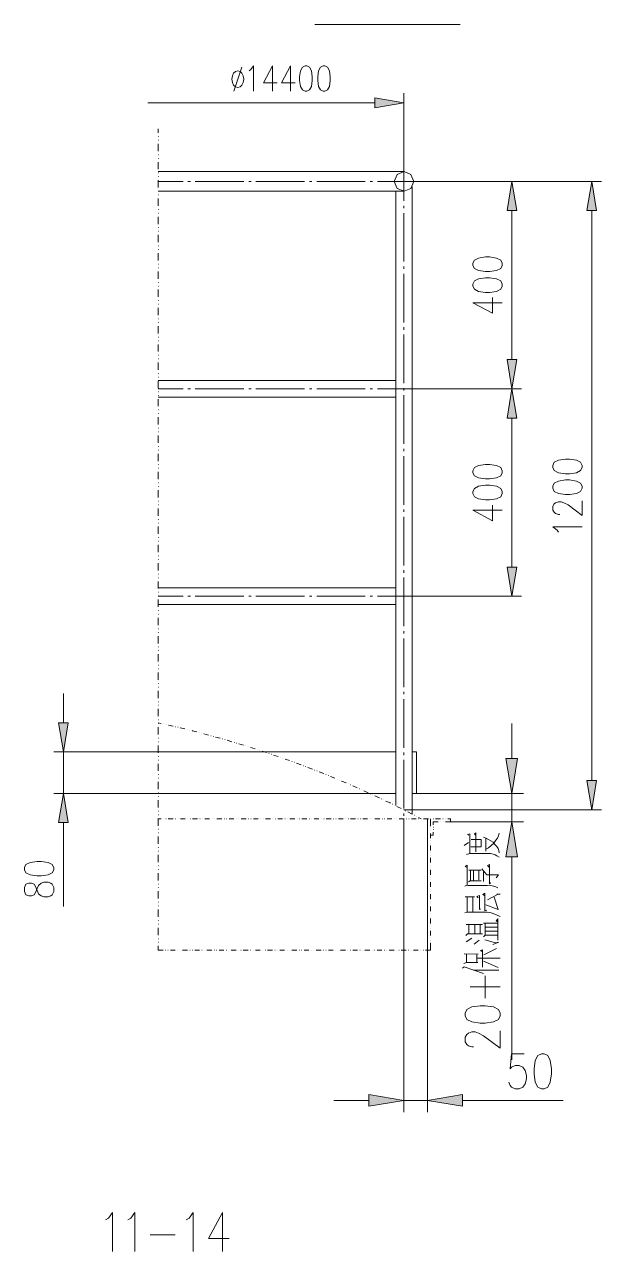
# Model space of a CAD drawing. Header units: millimetres. Extents: x 0 to 829, y 0 to 586.
# Drawn here: x 477.5 to 536, y 164.9 to 289.3 of the extents above; entities that cross this region are included whole.
import ezdxf

# ---------------------------------------------------------------- set-up
doc = ezdxf.new("R2010")
doc.units = ezdxf.units.MM

msp = doc.modelspace()

# ---------------------------------------------------------------- hatches: boundary and pattern name
h = msp.add_hatch(color=0)
h.dxf.hatch_style = 2
h.paths.add_polyline_path([(513.002389, 281.820056), (515.958667, 281.326167), (513.002389, 280.832278)])
h = msp.add_hatch(color=0)
h.dxf.hatch_style = 2
h.paths.add_polyline_path([(526.407944, 270.404167), (526.901833, 273.360444), (527.392194, 270.404167)])
h = msp.add_hatch(color=0)
h.dxf.hatch_style = 2
h.paths.add_polyline_path([(534.507722, 270.404167), (534.998083, 273.360444), (535.491972, 270.404167)])
h = msp.add_hatch(color=0)
h.dxf.hatch_style = 2
h.paths.add_polyline_path([(526.407944, 255.287639), (526.901833, 252.327833), (527.392194, 255.287639)])
h = msp.add_hatch(color=0)
h.dxf.hatch_style = 2
h.paths.add_polyline_path([(526.407944, 249.371556), (526.901833, 252.327833), (527.392194, 249.371556)])
h = msp.add_hatch(color=0)
h.dxf.hatch_style = 2
h.paths.add_polyline_path([(526.407944, 234.255028), (526.901833, 231.295222), (527.392194, 234.255028)])
h = msp.add_hatch(color=0)
h.dxf.hatch_style = 2
h.paths.add_polyline_path([(480.931361, 218.478806), (481.42525, 215.522528), (481.919139, 218.478806)])
h = msp.add_hatch(color=0)
h.dxf.hatch_style = 2
h.paths.add_polyline_path([(526.302111, 214.862833), (526.894778, 211.313889), (527.487444, 214.862833)])
h = msp.add_hatch(color=0)
h.dxf.hatch_style = 2
h.paths.add_polyline_path([(534.507722, 212.601528), (534.998083, 209.64525), (535.491972, 212.601528)])
h = msp.add_hatch(color=0)
h.dxf.hatch_style = 2
h.paths.add_polyline_path([(480.931361, 208.357611), (481.42525, 211.313889), (481.919139, 208.357611)])
h = msp.add_hatch(color=0)
h.dxf.hatch_style = 2
h.paths.add_polyline_path([(526.302111, 204.886278), (526.894778, 208.435222), (527.487444, 204.886278)])
h = msp.add_hatch(color=0)
h.dxf.hatch_style = 2
h.paths.add_polyline_path([(512.409722, 180.770389), (515.958667, 180.177722), (512.409722, 179.585056)])
h = msp.add_hatch(color=0)
h.dxf.hatch_style = 2
h.paths.add_polyline_path([(521.878278, 180.770389), (518.329333, 180.177722), (521.878278, 179.585056)])

# ---------------------------------------------------------------- linework, layer by layer
at = {"color": 0, "lineweight": 0}
for points in [[(521.670139, 289.267194), (506.916972, 289.267194)], [(499.519222, 284.949194), (498.693722, 282.507972)], [(500.249472, 284.585833), (500.432917, 284.705778), (500.708083, 285.072667), (500.708083, 282.507972)], [(502.630722, 285.072667), (501.717028, 283.365222), (503.089333, 283.365222)], [(502.630722, 285.072667), (502.630722, 282.507972)], [(504.461639, 285.072667), (503.547944, 283.365222), (504.92025, 283.365222)], [(504.461639, 285.072667), (504.461639, 282.507972)], [(513.002389, 281.326167), (489.987167, 281.326167)], [(515.958667, 274.355278), (515.958667, 282.310417)], [(515.958667, 281.230917), (515.958667, 277.554972)], [(491.041972, 278.708556), (491.041972, 278.285222)], [(491.041972, 277.914806), (491.059611, 277.914806)], [(491.041972, 277.544389), (491.059611, 277.544389)], [(491.041972, 277.173972), (491.041972, 276.436667)], [(515.958667, 277.061083), (515.958667, 276.814139)], [(515.958667, 276.32025), (515.958667, 271.391944)], [(491.041972, 276.06625), (491.059611, 276.06625)], [(491.041972, 275.695833), (491.059611, 275.695833)], [(491.041972, 275.325417), (491.041972, 274.588111)], [(491.041972, 274.362333), (515.958667, 274.362333)], [(491.041972, 274.217694), (491.059611, 274.217694)], [(491.041972, 273.847278), (491.059611, 273.847278)], [(491.041972, 273.476861), (491.041972, 272.739556)], [(491.041972, 273.360444), (493.55375, 273.360444)], [(494.047639, 273.360444), (494.294583, 273.360444)], [(494.788472, 273.360444), (499.716778, 273.360444)], [(500.210667, 273.360444), (500.454083, 273.360444)], [(500.947972, 273.360444), (505.879806, 273.360444)], [(506.370167, 273.360444), (506.617111, 273.360444)], [(507.111, 273.360444), (512.039306, 273.360444)], [(512.533194, 273.360444), (512.780139, 273.360444)], [(513.274028, 273.360444), (518.202333, 273.360444)], [(516.801806, 272.813639), (516.801806, 209.214861)], [(516.964083, 273.360444), (535.985861, 273.360444)], [(516.964083, 273.360444), (527.886083, 273.360444)], [(518.696222, 273.360444), (518.943167, 273.360444)], [(519.433528, 273.360444), (521.948833, 273.360444)], [(491.041972, 272.369139), (491.059611, 272.369139)], [(491.041972, 272.362083), (515.958667, 272.362083)], [(491.041972, 271.998722), (491.059611, 271.998722)], [(491.041972, 271.628306), (491.041972, 270.891)], [(515.119056, 272.362083), (515.119056, 210.065056)], [(491.041972, 270.520583), (491.059611, 270.520583)], [(491.041972, 270.150167), (491.059611, 270.150167)], [(515.958667, 270.898056), (515.958667, 270.651111)], [(515.958667, 270.157222), (515.958667, 265.228917)], [(526.901833, 270.404167), (526.901833, 255.287639)], [(534.998083, 270.404167), (534.998083, 212.601528)], [(491.041972, 269.77975), (491.041972, 269.042444)], [(491.041972, 268.672028), (491.059611, 268.672028)], [(491.041972, 268.301611), (491.059611, 268.301611)], [(491.041972, 267.931194), (491.041972, 267.193889)], [(491.041972, 266.823472), (491.059611, 266.823472)], [(491.041972, 266.453056), (491.059611, 266.453056)], [(491.041972, 266.082639), (491.041972, 265.345333)], [(491.041972, 264.974917), (491.059611, 264.974917)], [(491.041972, 264.6045), (491.059611, 264.6045)], [(491.041972, 264.234083), (491.041972, 263.496778)], [(515.958667, 264.735028), (515.958667, 264.491611)], [(515.958667, 263.997722), (515.958667, 259.065889)], [(491.041972, 263.126361), (491.059611, 263.126361)], [(491.041972, 262.755944), (491.059611, 262.755944)], [(491.041972, 262.385528), (491.041972, 261.648222)], [(491.041972, 261.277806), (491.059611, 261.277806)], [(522.957778, 261.0485), (524.929806, 259.993694), (524.929806, 261.577667)], [(491.041972, 260.907389), (491.059611, 260.907389)], [(491.041972, 260.536972), (491.041972, 259.799667)], [(522.957778, 261.0485), (525.914056, 261.0485)], [(491.041972, 259.42925), (491.059611, 259.42925)], [(491.041972, 259.058833), (491.059611, 259.058833)], [(491.041972, 258.688417), (491.041972, 257.951111)], [(491.041972, 257.580694), (491.059611, 257.580694)], [(515.958667, 258.575528), (515.958667, 258.328583)], [(515.958667, 257.834694), (515.958667, 252.906389)], [(491.041972, 257.210278), (491.059611, 257.210278)], [(491.041972, 256.839861), (491.041972, 256.102556)], [(491.041972, 255.732139), (491.059611, 255.732139)], [(491.041972, 255.361722), (491.059611, 255.361722)], [(491.041972, 254.991306), (491.041972, 254.254)], [(491.041972, 253.883583), (491.059611, 253.883583)], [(491.041972, 253.513167), (491.059611, 253.513167)], [(491.041972, 253.170972), (515.119056, 253.170972)], [(491.041972, 253.14275), (491.041972, 252.405444)], [(491.041972, 252.327833), (493.55375, 252.327833)], [(491.041972, 252.035028), (491.059611, 252.035028)], [(491.041972, 251.664611), (491.059611, 251.664611)], [(491.041972, 251.488222), (515.119056, 251.488222)], [(494.047639, 252.327833), (494.294583, 252.327833)], [(494.788472, 252.327833), (499.716778, 252.327833)], [(500.210667, 252.327833), (500.454083, 252.327833)], [(500.947972, 252.327833), (505.879806, 252.327833)], [(506.370167, 252.327833), (506.617111, 252.327833)], [(507.111, 252.327833), (512.039306, 252.327833)], [(512.533194, 252.327833), (512.780139, 252.327833)], [(513.274028, 252.327833), (518.202333, 252.327833)], [(515.958667, 252.4125), (515.958667, 252.165556)], [(515.958667, 251.671667), (515.958667, 246.743361)], [(516.801806, 252.327833), (527.886083, 252.327833)], [(516.801806, 252.327833), (527.886083, 252.327833)], [(518.696222, 252.327833), (518.943167, 252.327833)], [(519.433528, 252.327833), (521.948833, 252.327833)], [(491.041972, 251.294194), (491.041972, 250.556889)], [(491.041972, 250.186472), (491.059611, 250.186472)], [(491.041972, 249.816056), (491.059611, 249.816056)], [(491.041972, 249.445639), (491.041972, 248.704806)], [(526.901833, 249.371556), (526.901833, 234.255028)], [(491.041972, 248.337917), (491.059611, 248.337917)], [(491.041972, 247.9675), (491.059611, 247.9675)], [(491.041972, 247.597083), (491.041972, 246.85625)], [(491.041972, 246.489361), (491.059611, 246.489361)], [(491.041972, 246.118944), (491.059611, 246.118944)], [(491.041972, 245.748528), (491.041972, 245.007694)], [(515.958667, 246.249472), (515.958667, 246.002528)], [(515.958667, 245.512167), (515.958667, 240.580333)], [(491.041972, 244.640806), (491.059611, 244.640806)], [(491.041972, 244.270389), (491.059611, 244.270389)], [(491.041972, 243.899972), (491.041972, 243.159139)], [(491.041972, 242.79225), (491.059611, 242.79225)], [(491.041972, 242.421833), (491.059611, 242.421833)], [(491.041972, 242.051417), (491.041972, 241.310583)], [(491.041972, 240.943694), (491.059611, 240.943694)], [(491.041972, 240.573278), (491.059611, 240.573278)], [(491.041972, 240.202861), (491.041972, 239.462028)], [(522.957778, 240.015889), (524.929806, 238.961083), (524.929806, 240.545056)], [(531.759583, 239.599611), (531.618472, 239.599611), (531.33625, 239.705444), (531.195139, 239.811278), (531.054028, 240.022944), (531.054028, 240.446278), (531.195139, 240.657944), (531.33625, 240.763778), (531.618472, 240.869611), (531.900694, 240.869611), (532.182917, 240.763778), (532.60625, 240.552111), (534.013833, 239.497306), (534.013833, 240.975444)], [(491.041972, 239.095139), (491.059611, 239.095139)], [(515.958667, 240.089972), (515.958667, 239.843028)], [(515.958667, 239.349139), (515.958667, 234.420833)], [(522.957778, 240.015889), (525.914056, 240.015889)], [(491.041972, 238.724722), (491.059611, 238.724722)], [(491.041972, 238.354306), (491.041972, 237.613472)], [(531.618472, 237.803972), (531.477361, 238.015639), (531.054028, 238.333139), (534.013833, 238.333139)], [(491.041972, 237.246583), (491.059611, 237.246583)], [(491.041972, 236.876167), (491.059611, 236.876167)], [(491.041972, 236.50575), (491.041972, 235.764917)], [(491.041972, 235.398028), (491.059611, 235.398028)], [(491.041972, 235.027611), (491.059611, 235.027611)], [(491.041972, 234.657194), (491.041972, 233.916361)], [(515.958667, 233.926944), (515.958667, 233.68)], [(491.041972, 233.549472), (491.059611, 233.549472)], [(491.041972, 233.179056), (491.059611, 233.179056)], [(491.041972, 232.808639), (491.041972, 232.067806)], [(515.958667, 233.186111), (515.958667, 228.257806)], [(491.041972, 232.138361), (515.119056, 232.138361)], [(491.041972, 231.700917), (491.059611, 231.700917)], [(491.041972, 231.3305), (491.059611, 231.3305)], [(491.041972, 231.295222), (493.55375, 231.295222)], [(491.041972, 230.960083), (491.041972, 230.21925)], [(491.041972, 230.455611), (515.119056, 230.455611)], [(494.047639, 231.295222), (494.294583, 231.295222)], [(494.788472, 231.295222), (499.716778, 231.295222)], [(500.210667, 231.295222), (500.454083, 231.295222)], [(500.947972, 231.295222), (505.879806, 231.295222)], [(506.370167, 231.295222), (506.617111, 231.295222)], [(507.111, 231.295222), (512.039306, 231.295222)], [(512.533194, 231.295222), (512.780139, 231.295222)], [(513.274028, 231.295222), (518.202333, 231.295222)], [(516.801806, 231.295222), (527.886083, 231.295222)], [(518.696222, 231.295222), (518.943167, 231.295222)], [(519.433528, 231.295222), (521.948833, 231.295222)], [(491.041972, 229.852361), (491.059611, 229.852361)], [(491.041972, 229.481944), (491.059611, 229.481944)], [(491.041972, 229.111528), (491.041972, 228.370694)], [(491.041972, 228.003806), (491.059611, 228.003806)], [(515.958667, 227.763917), (515.958667, 227.516972)], [(491.041972, 227.633389), (491.059611, 227.633389)], [(491.041972, 227.262972), (491.041972, 226.522139)], [(515.958667, 227.026611), (515.958667, 222.094778)], [(491.041972, 226.15525), (491.059611, 226.15525)], [(491.041972, 225.784833), (491.059611, 225.784833)], [(491.041972, 225.414417), (491.041972, 224.673583)], [(491.041972, 224.306694), (491.059611, 224.306694)], [(491.041972, 223.936278), (491.059611, 223.936278)], [(491.041972, 223.565861), (491.041972, 222.825028)], [(491.041972, 222.458139), (491.059611, 222.458139)], [(491.041972, 222.087722), (491.059611, 222.087722)], [(491.041972, 221.717306), (491.041972, 220.976472)], [(515.958667, 221.604417), (515.958667, 221.357472)], [(481.42525, 218.478806), (481.42525, 221.435083)], [(491.041972, 220.609583), (491.059611, 220.609583)], [(491.041972, 220.239167), (491.059611, 220.239167)], [(515.958667, 220.863583), (515.958667, 215.935278)], [(491.041972, 219.86875), (491.041972, 219.127917)], [(491.041972, 218.761028), (491.059611, 218.761028)], [(491.352417, 218.404722), (491.041972, 218.475278)], [(491.041972, 218.390611), (491.059611, 218.390611)], [(491.041972, 218.020194), (491.041972, 217.279361)], [(491.592306, 218.348278), (491.609944, 218.348278)], [(491.832194, 218.291833), (491.849833, 218.291833)], [(492.551861, 218.1225), (492.072083, 218.235389)], [(492.79175, 218.066056), (492.809389, 218.066056)], [(493.031639, 218.009611), (493.049278, 218.009611)], [(493.751306, 217.840278), (493.271528, 217.953167)], [(493.991194, 217.783833), (494.008833, 217.783833)], [(494.231083, 217.727389), (494.248722, 217.727389)], [(526.894778, 214.862833), (526.894778, 218.411778)], [(491.041972, 216.912472), (491.059611, 216.912472)], [(491.041972, 216.542056), (491.059611, 216.542056)], [(494.947222, 217.540417), (494.509778, 217.660361), (494.470972, 217.670944)], [(495.183583, 217.476917), (495.201222, 217.476917)], [(495.423472, 217.413417), (495.441111, 217.413417)], [(496.136083, 217.219389), (495.659833, 217.349917)], [(496.372444, 217.155889), (496.390083, 217.155889)], [(496.612333, 217.088861), (496.629972, 217.088861)], [(497.324944, 216.894833), (496.848694, 217.025361)], [(497.561306, 216.831333), (497.578944, 216.831333)], [(497.801194, 216.767833), (497.818833, 216.767833)], [(498.510278, 216.552639), (498.037556, 216.700806)], [(498.743111, 216.482083), (498.76075, 216.482083)], [(491.041972, 215.522528), (480.437472, 215.522528)], [(481.42525, 215.522528), (481.42525, 211.313889)], [(491.041972, 216.171639), (491.041972, 215.430806)], [(491.041972, 215.522528), (515.119056, 215.522528)], [(498.979472, 216.408), (498.997111, 216.408)], [(499.685028, 216.192806), (499.215833, 216.337444)], [(499.921389, 216.118722), (499.939028, 216.118722)], [(500.15775, 216.044639), (500.175389, 216.044639)], [(500.863306, 215.829444), (500.394111, 215.974083)], [(501.099667, 215.755361), (501.117306, 215.755361)], [(501.336028, 215.681278), (501.353667, 215.681278)], [(502.034528, 215.441389), (501.568861, 215.603667)], [(502.267361, 215.36025), (502.285, 215.36025)], [(502.500194, 215.279111), (502.517833, 215.279111)], [(515.958667, 215.441389), (515.958667, 215.194444)], [(516.801806, 215.522528), (517.221611, 215.522528)], [(517.221611, 215.522528), (517.221611, 211.313889)], [(491.041972, 215.063917), (491.059611, 215.063917)], [(491.041972, 214.6935), (491.059611, 214.6935)], [(491.041972, 214.323083), (491.041972, 213.58225)], [(503.198694, 215.039222), (502.733028, 215.2015)], [(503.431528, 214.958083), (503.449167, 214.958083)], [(503.664361, 214.876944), (503.682, 214.876944)], [(504.362861, 214.637056), (503.897194, 214.795806)], [(504.595694, 214.555917), (504.613333, 214.555917)], [(504.828528, 214.47125), (504.846167, 214.47125)], [(505.519972, 214.206667), (505.057833, 214.383056)], [(505.749278, 214.114944), (505.766917, 214.114944)], [(505.978583, 214.02675), (505.996222, 214.02675)], [(515.958667, 214.700556), (515.958667, 209.77225)], [(491.041972, 213.215361), (491.059611, 213.215361)], [(491.041972, 212.844944), (491.059611, 212.844944)], [(506.670028, 213.762167), (506.207889, 213.938556)], [(506.899333, 213.673972), (506.916972, 213.673972)], [(507.128639, 213.585778), (507.146278, 213.585778)], [(507.820083, 213.321194), (507.357944, 213.497583)], [(508.049389, 213.233), (508.067028, 213.233)], [(508.275167, 213.134222), (508.292806, 213.134222)], [(508.956028, 212.844944), (508.500944, 213.038972)], [(509.181806, 212.749694), (509.199444, 212.749694)], [(491.041972, 212.474528), (491.041972, 211.733694)], [(509.411111, 212.654444), (509.42875, 212.654444)], [(510.091972, 212.365167), (509.636889, 212.559194)], [(510.31775, 212.269917), (510.335389, 212.269917)], [(510.543528, 212.171139), (510.561167, 212.171139)], [(511.224389, 211.885389), (510.772833, 212.075889)], [(511.450167, 211.783083), (511.467806, 211.783083)], [(511.672417, 211.680778), (511.690056, 211.680778)], [(512.342694, 211.366806), (511.898194, 211.574944)], [(491.041972, 211.313889), (480.437472, 211.313889)], [(491.041972, 211.366806), (491.059611, 211.366806)], [(491.041972, 211.313889), (515.119056, 211.313889)], [(491.041972, 210.996389), (491.059611, 210.996389)], [(491.041972, 210.625972), (491.041972, 209.885139)], [(512.568472, 211.2645), (512.586111, 211.2645)], [(512.790722, 211.158667), (512.808361, 211.158667)], [(513.461, 210.848222), (513.0165, 211.056361)], [(513.686778, 210.742389), (513.704417, 210.742389)], [(513.909028, 210.640083), (513.926667, 210.640083)], [(514.579306, 210.326111), (514.544028, 210.34375), (514.131278, 210.537778)], [(516.801806, 211.313889), (517.221611, 211.313889)], [(517.221611, 211.313889), (528.076583, 211.313889)], [(526.894778, 211.313889), (526.894778, 208.435222)], [(491.041972, 209.51825), (491.059611, 209.51825)], [(491.041972, 209.147833), (491.059611, 209.147833)], [(514.798028, 210.21675), (514.815667, 210.21675)], [(515.01675, 210.103861), (515.034389, 210.103861)], [(515.676444, 209.768722), (515.239, 209.9945)], [(515.898694, 209.659361), (515.916333, 209.659361)], [(515.958667, 209.64525), (535.985861, 209.64525)], [(515.958667, 209.278361), (515.958667, 209.031417)], [(516.117417, 209.546472), (516.135056, 209.546472)], [(516.777111, 209.211333), (516.336139, 209.437111)], [(516.995833, 209.101972), (517.013472, 209.101972)], [(481.42525, 208.357611), (481.42525, 199.8345)], [(491.041972, 208.777417), (491.041972, 208.036583)], [(491.320667, 208.735083), (491.041972, 208.735083)], [(491.567611, 208.735083), (491.58525, 208.735083)], [(491.814556, 208.735083), (491.832194, 208.735083)], [(492.551861, 208.735083), (492.0615, 208.735083)], [(492.798806, 208.735083), (492.816444, 208.735083)], [(493.04575, 208.735083), (493.063389, 208.735083)], [(493.786583, 208.735083), (493.292694, 208.735083)], [(494.03, 208.735083), (494.047639, 208.735083)], [(494.276944, 208.735083), (494.294583, 208.735083)], [(495.017778, 208.735083), (494.523889, 208.735083)], [(495.264722, 208.735083), (495.282361, 208.735083)], [(495.511667, 208.735083), (495.529306, 208.735083)], [(496.248972, 208.735083), (495.758611, 208.735083)], [(496.495917, 208.735083), (496.513556, 208.735083)], [(496.742861, 208.735083), (496.7605, 208.735083)], [(497.483694, 208.735083), (496.989806, 208.735083)], [(497.727111, 208.735083), (497.74475, 208.735083)], [(497.974056, 208.735083), (497.991694, 208.735083)], [(498.714889, 208.735083), (498.221, 208.735083)], [(498.961833, 208.735083), (498.979472, 208.735083)], [(499.208778, 208.735083), (499.226417, 208.735083)], [(499.946083, 208.735083), (499.455722, 208.735083)], [(500.193028, 208.735083), (500.210667, 208.735083)], [(500.439972, 208.735083), (500.457611, 208.735083)], [(501.180806, 208.735083), (500.686917, 208.735083)], [(501.42775, 208.735083), (501.445389, 208.735083)], [(501.671167, 208.735083), (501.688806, 208.735083)], [(502.412, 208.735083), (501.918111, 208.735083)], [(502.658944, 208.735083), (502.676583, 208.735083)], [(502.905889, 208.735083), (502.923528, 208.735083)], [(503.643194, 208.735083), (503.152833, 208.735083)], [(503.890139, 208.735083), (503.907778, 208.735083)], [(504.137083, 208.735083), (504.154722, 208.735083)], [(504.877917, 208.735083), (504.384028, 208.735083)], [(505.124861, 208.735083), (505.1425, 208.735083)], [(505.368278, 208.735083), (505.385917, 208.735083)], [(506.109111, 208.735083), (505.615222, 208.735083)], [(506.356056, 208.735083), (506.373694, 208.735083)], [(506.603, 208.735083), (506.620639, 208.735083)], [(507.340306, 208.735083), (506.849944, 208.735083)], [(507.58725, 208.735083), (507.604889, 208.735083)], [(507.834194, 208.735083), (507.851833, 208.735083)], [(508.575028, 208.735083), (508.081139, 208.735083)], [(508.821972, 208.735083), (508.839611, 208.735083)], [(509.065389, 208.735083), (509.083028, 208.735083)], [(509.806222, 208.735083), (509.312333, 208.735083)], [(510.053167, 208.735083), (510.070806, 208.735083)], [(510.300111, 208.735083), (510.31775, 208.735083)], [(511.037417, 208.735083), (510.547056, 208.735083)], [(511.284361, 208.735083), (511.302, 208.735083)], [(511.531306, 208.735083), (511.548944, 208.735083)], [(512.272139, 208.735083), (511.77825, 208.735083)], [(512.519083, 208.735083), (512.536722, 208.735083)], [(512.7625, 208.735083), (512.780139, 208.735083)], [(513.503333, 208.735083), (513.009444, 208.735083)], [(513.750278, 208.735083), (513.767917, 208.735083)], [(513.997222, 208.735083), (514.014861, 208.735083)], [(514.734528, 208.735083), (514.244167, 208.735083)], [(514.981472, 208.735083), (514.999111, 208.735083)], [(515.228417, 208.735083), (515.246056, 208.735083)], [(515.96925, 208.735083), (515.475361, 208.735083)], [(515.958667, 208.735083), (515.958667, 178.995917)], [(515.958667, 208.541056), (515.958667, 204.861583)], [(516.216194, 208.735083), (516.233833, 208.735083)], [(516.459611, 208.735083), (516.47725, 208.735083)], [(517.200444, 208.735083), (516.706556, 208.735083)], [(517.218083, 208.989083), (517.235722, 208.989083)], [(517.719028, 208.735083), (517.436806, 208.879722)], [(517.447389, 208.735083), (517.465028, 208.735083)], [(517.694333, 208.735083), (517.711972, 208.735083)], [(518.431639, 208.735083), (517.941278, 208.735083)], [(518.329333, 208.735083), (518.329333, 178.995917)], [(518.329333, 208.735083), (518.329333, 207.990722)], [(518.643306, 208.735083), (518.643306, 207.990722)], [(518.678583, 208.735083), (518.696222, 208.735083)], [(518.925528, 208.735083), (518.943167, 208.735083)], [(519.433528, 208.435222), (518.925528, 208.435222)], [(518.925528, 208.435222), (518.925528, 208.131833)], [(518.925528, 207.884889), (518.943167, 207.884889)], [(519.666361, 208.735083), (519.172472, 208.735083)], [(519.680472, 208.435222), (519.698111, 208.435222)], [(519.913306, 208.735083), (519.930944, 208.735083)], [(519.927417, 208.435222), (519.945056, 208.435222)], [(520.156722, 208.735083), (520.174361, 208.735083)], [(520.682361, 208.435222), (520.174361, 208.435222)], [(520.682361, 208.735083), (520.403667, 208.735083)], [(520.682361, 208.735083), (520.682361, 208.435222)], [(520.682361, 208.435222), (528.076583, 208.435222)], [(491.041972, 207.666167), (491.059611, 207.666167)], [(491.041972, 207.299278), (491.059611, 207.299278)], [(491.041972, 206.928861), (491.041972, 206.188028)], [(518.329333, 207.743778), (518.346972, 207.743778)], [(518.329333, 207.496833), (518.346972, 207.496833)], [(518.329333, 207.249889), (518.329333, 206.756)], [(518.643306, 207.743778), (518.660944, 207.743778)], [(518.643306, 207.496833), (518.660944, 207.496833)], [(518.643306, 207.249889), (518.643306, 206.756)], [(518.643306, 207.087611), (518.925528, 207.087611)], [(518.925528, 207.637944), (518.943167, 207.637944)], [(518.925528, 207.391), (518.925528, 207.087611)], [(522.312194, 205.112056), (522.629694, 205.20025), (522.629694, 207.211083), (522.393333, 207.151111), (522.548556, 207.062917)], [(522.746111, 205.881111), (523.772694, 205.881111), (523.772694, 206.650167), (522.788444, 206.650167)], [(523.261167, 205.376639), (523.261167, 207.299278), (523.102417, 207.182861), (523.261167, 207.062917)], [(524.009056, 206.854778), (524.323028, 206.738361), (524.520583, 206.650167), (524.756944, 206.502), (524.996833, 206.353833), (525.152056, 206.145694), (525.388417, 205.941083), (525.508361, 205.732944), (525.585972, 205.524806), (525.624778, 205.288444)], [(524.245417, 205.464833), (524.245417, 206.798333)], [(524.323028, 205.701194), (524.520583, 205.792917), (524.799278, 206.029278), (525.074444, 206.265639), (525.272, 206.561972), (525.427222, 206.766583), (525.547167, 207.002944), (525.624778, 207.271056)], [(491.041972, 205.817611), (491.059611, 205.817611)], [(491.041972, 205.450722), (491.059611, 205.450722)], [(518.329333, 206.509056), (518.346972, 206.509056)], [(518.329333, 206.262111), (518.346972, 206.262111)], [(518.329333, 206.018694), (518.329333, 205.524806)], [(518.329333, 205.277861), (518.346972, 205.277861)], [(518.643306, 206.509056), (518.660944, 206.509056)], [(518.643306, 206.262111), (518.660944, 206.262111)], [(518.643306, 206.018694), (518.643306, 205.524806)], [(518.643306, 205.277861), (518.660944, 205.277861)], [(522.075833, 206.029278), (522.50975, 206.325611)], [(491.041972, 205.080306), (491.041972, 204.339472)], [(518.329333, 205.030917), (518.346972, 205.030917)], [(518.329333, 204.783972), (518.329333, 204.293611)], [(518.329333, 204.046667), (518.346972, 204.046667)], [(518.643306, 205.030917), (518.660944, 205.030917)], [(518.643306, 204.783972), (518.643306, 204.293611)], [(518.643306, 204.046667), (518.660944, 204.046667)], [(522.114639, 201.887667), (522.354528, 202.004083), (522.354528, 204.046667), (522.156972, 203.8985), (522.354528, 203.778556)], [(522.629694, 205.228472), (524.562917, 205.228472), (524.718139, 205.20025), (524.996833, 205.140278), (525.190861, 205.080306), (525.388417, 204.992111), (525.624778, 204.843944)], [(524.601722, 202.300417), (524.718139, 202.212222), (524.640528, 202.124028), (524.640528, 204.106639), (524.442972, 203.986694), (524.601722, 203.838528)], [(526.894778, 204.886278), (526.894778, 184.287583)], [(491.041972, 203.969056), (491.059611, 203.969056)], [(491.041972, 203.602167), (491.059611, 203.602167)], [(491.041972, 203.23175), (491.041972, 202.490917)], [(518.329333, 203.799722), (518.346972, 203.799722)], [(518.329333, 203.552778), (518.329333, 203.058889)], [(518.329333, 202.811944), (518.346972, 202.811944)], [(518.643306, 203.799722), (518.660944, 203.799722)], [(518.643306, 203.552778), (518.643306, 203.058889)], [(518.643306, 202.811944), (518.660944, 202.811944)], [(522.548556, 203.513972), (523.772694, 203.513972)], [(522.707306, 202.480333), (522.707306, 203.48575)], [(523.024806, 202.480333), (523.024806, 203.48575)], [(523.536333, 202.536778), (523.536333, 203.513972)], [(523.850306, 203.662139), (524.365361, 203.04125), (525.547167, 203.04125), (525.310806, 202.744917)], [(524.009056, 202.360389), (524.009056, 203.48575)], [(491.041972, 202.1205), (491.059611, 202.1205)], [(491.041972, 201.753611), (491.059611, 201.753611)], [(518.329333, 202.565), (518.346972, 202.565)], [(518.329333, 202.321583), (518.329333, 201.827694)], [(518.329333, 201.58075), (518.346972, 201.58075)], [(518.643306, 202.565), (518.660944, 202.565)], [(518.643306, 202.321583), (518.643306, 201.827694)], [(518.643306, 201.58075), (518.660944, 201.58075)], [(522.432139, 201.975861), (524.009056, 201.975861), (524.404167, 201.975861), (524.640528, 202.004083), (524.915694, 201.947639), (525.272, 201.827694), (525.469556, 201.7395)], [(522.50975, 202.332167), (522.6685, 202.448583), (523.772694, 202.448583)], [(491.041972, 201.383194), (491.041972, 200.642361)], [(518.329333, 201.333806), (518.346972, 201.333806)], [(518.329333, 201.086861), (518.329333, 200.5965)], [(518.329333, 200.349556), (518.346972, 200.349556)], [(518.643306, 201.333806), (518.660944, 201.333806)], [(518.643306, 201.086861), (518.643306, 200.5965)], [(518.643306, 200.349556), (518.660944, 200.349556)], [(522.156972, 200.822278), (523.102417, 200.822278)], [(522.354528, 199.284167), (522.354528, 200.822278)], [(522.943667, 199.284167), (522.943667, 200.794056)], [(523.733889, 199.608722), (523.613944, 199.520528), (523.613944, 200.970444), (523.338778, 200.8505), (523.497528, 200.734083)], [(524.365361, 199.460556), (524.167806, 199.404111), (524.167806, 201.178583), (523.97025, 201.058639), (524.129, 200.942222)], [(524.245417, 200.025), (525.508361, 199.552278), (525.11325, 200.794056)], [(524.442972, 200.525944), (525.508361, 201.090389)], [(525.388417, 201.090389), (525.705917, 201.090389)], [(491.041972, 200.271944), (491.059611, 200.271944)], [(491.041972, 199.905056), (491.059611, 199.905056)], [(491.041972, 199.534639), (491.041972, 198.793806)], [(518.329333, 200.102611), (518.346972, 200.102611)], [(518.329333, 199.855667), (518.329333, 199.361778)], [(518.329333, 199.114833), (518.346972, 199.114833)], [(518.643306, 200.102611), (518.660944, 200.102611)], [(518.643306, 199.855667), (518.643306, 199.361778)], [(518.643306, 199.114833), (518.660944, 199.114833)], [(522.114639, 199.195972), (522.432139, 199.255944), (524.404167, 199.255944), (524.601722, 199.224194), (524.799278, 199.195972), (525.074444, 199.107778), (525.272, 199.019583), (525.469556, 198.927861), (525.705917, 198.811444)], [(491.041972, 198.423389), (491.059611, 198.423389)], [(491.041972, 198.0565), (491.059611, 198.0565)], [(518.329333, 198.867889), (518.346972, 198.867889)], [(518.329333, 198.624472), (518.329333, 198.130583)], [(518.329333, 197.883639), (518.346972, 197.883639)], [(518.643306, 198.867889), (518.660944, 198.867889)], [(518.643306, 198.624472), (518.643306, 198.130583)], [(518.643306, 197.883639), (518.660944, 197.883639)], [(522.234583, 196.888806), (522.393333, 197.065194), (523.931444, 197.065194), (523.695083, 197.065194), (523.695083, 198.014167), (523.931444, 198.014167), (522.273389, 198.014167), (522.548556, 198.014167), (522.548556, 197.096944)], [(523.141222, 197.096944), (523.141222, 197.982417)], [(524.009056, 196.768861), (524.206611, 196.948778), (525.469556, 196.948778), (525.469556, 196.416083), (525.469556, 198.575083), (525.310806, 198.398694), (525.469556, 198.27875)], [(525.469556, 197.333306), (524.206611, 197.333306), (524.206611, 196.917028), (524.206611, 198.158806), (525.469556, 198.158806), (524.009056, 198.158806), (524.245417, 198.158806)], [(491.041972, 197.686083), (491.041972, 196.94525)], [(491.041972, 196.574833), (491.059611, 196.574833)], [(518.329333, 197.636694), (518.346972, 197.636694)], [(518.329333, 197.38975), (518.329333, 196.899389)], [(518.329333, 196.652444), (518.346972, 196.652444)], [(518.643306, 197.636694), (518.660944, 197.636694)], [(518.643306, 197.38975), (518.643306, 196.899389)], [(518.643306, 196.652444), (518.660944, 196.652444)], [(522.273389, 196.267917), (522.82725, 196.624222)], [(524.206611, 197.746056), (525.469556, 197.746056)], [(491.041972, 196.207944), (491.059611, 196.207944)], [(491.041972, 195.837528), (491.041972, 195.414194)], [(491.041972, 195.414194), (491.532333, 195.414194)], [(491.779278, 195.414194), (491.796917, 195.414194)], [(492.026222, 195.414194), (492.043861, 195.414194)], [(492.273167, 195.414194), (492.767056, 195.414194)], [(493.010472, 195.414194), (493.028111, 195.414194)], [(493.257417, 195.414194), (493.275056, 195.414194)], [(493.504361, 195.414194), (493.99825, 195.414194)], [(494.245194, 195.414194), (494.262833, 195.414194)], [(494.492139, 195.414194), (494.509778, 195.414194)], [(494.739083, 195.414194), (495.229444, 195.414194)], [(495.476389, 195.414194), (495.494028, 195.414194)], [(495.723333, 195.414194), (495.740972, 195.414194)], [(495.970278, 195.414194), (496.464167, 195.414194)], [(496.711111, 195.414194), (496.72875, 195.414194)], [(496.954528, 195.414194), (496.972167, 195.414194)], [(497.201472, 195.414194), (497.695361, 195.414194)], [(497.942306, 195.414194), (497.959944, 195.414194)], [(498.18925, 195.414194), (498.206889, 195.414194)], [(498.436194, 195.414194), (498.926556, 195.414194)], [(499.1735, 195.414194), (499.191139, 195.414194)], [(499.420444, 195.414194), (499.438083, 195.414194)], [(499.667389, 195.414194), (500.161278, 195.414194)], [(500.408222, 195.414194), (500.425861, 195.414194)], [(500.651639, 195.414194), (500.669278, 195.414194)], [(500.898583, 195.414194), (501.392472, 195.414194)], [(501.639417, 195.414194), (501.657056, 195.414194)], [(501.886361, 195.414194), (501.904, 195.414194)], [(502.133306, 195.414194), (502.623667, 195.414194)], [(502.870611, 195.414194), (502.88825, 195.414194)], [(503.117556, 195.414194), (503.135194, 195.414194)], [(503.3645, 195.414194), (503.858389, 195.414194)], [(504.105333, 195.414194), (504.122972, 195.414194)], [(504.34875, 195.414194), (504.366389, 195.414194)], [(504.595694, 195.414194), (505.089583, 195.414194)], [(505.336528, 195.414194), (505.354167, 195.414194)], [(505.583472, 195.414194), (505.601111, 195.414194)], [(505.830417, 195.414194), (506.320778, 195.414194)], [(506.567722, 195.414194), (506.585361, 195.414194)], [(506.814667, 195.414194), (506.832306, 195.414194)], [(507.061611, 195.414194), (507.5555, 195.414194)], [(507.802444, 195.414194), (507.820083, 195.414194)], [(508.045861, 195.414194), (508.0635, 195.414194)], [(508.292806, 195.414194), (508.786694, 195.414194)], [(509.033639, 195.414194), (509.051278, 195.414194)], [(509.280583, 195.414194), (509.298222, 195.414194)], [(509.527528, 195.414194), (510.017889, 195.414194)], [(510.264833, 195.414194), (510.282472, 195.414194)], [(510.511778, 195.414194), (510.529417, 195.414194)], [(510.758722, 195.414194), (511.252611, 195.414194)], [(511.499556, 195.414194), (511.517194, 195.414194)], [(511.742972, 195.414194), (511.760611, 195.414194)], [(511.989917, 195.414194), (512.483806, 195.414194)], [(512.73075, 195.414194), (512.748389, 195.414194)], [(512.977694, 195.414194), (512.995333, 195.414194)], [(513.224639, 195.414194), (513.715, 195.414194)], [(513.961944, 195.414194), (513.979583, 195.414194)], [(514.208889, 195.414194), (514.226528, 195.414194)], [(514.455833, 195.414194), (514.949722, 195.414194)], [(515.196667, 195.414194), (515.214306, 195.414194)], [(515.440083, 195.414194), (515.457722, 195.414194)], [(515.687028, 195.414194), (516.180917, 195.414194)], [(516.427861, 195.414194), (516.4455, 195.414194)], [(516.674806, 195.414194), (516.692444, 195.414194)], [(516.92175, 195.414194), (517.412111, 195.414194)], [(517.659056, 195.414194), (517.676694, 195.414194)], [(517.906, 195.414194), (517.923639, 195.414194)], [(518.152944, 195.414194), (518.643306, 195.414194)], [(518.329333, 196.4055), (518.346972, 196.4055)], [(518.329333, 196.158556), (518.329333, 195.414194)], [(518.643306, 196.4055), (518.660944, 196.4055)], [(518.643306, 196.158556), (518.643306, 195.414194)], [(523.063611, 196.031556), (523.575139, 196.416083)], [(523.931444, 193.692639), (523.931444, 195.438889), (523.733889, 195.378917), (523.892639, 195.290722)], [(524.047861, 194.937944), (525.349611, 195.587056)], [(524.9545, 195.971583), (525.585972, 196.207944), (525.233194, 196.147972), (524.167806, 196.444306)], [(522.037028, 194.048944), (522.312194, 194.168889), (523.458722, 194.168889)], [(522.075833, 195.054361), (523.497528, 194.994389)], [(522.312194, 194.137139), (522.312194, 195.054361)], [(523.338778, 194.137139), (523.338778, 194.994389)], [(523.377583, 194.609861), (525.705917, 194.609861)], [(524.009056, 194.285306), (525.508361, 193.664417)], [(521.878278, 193.576222), (522.075833, 193.724389), (524.009056, 193.043528)], [(523.024806, 193.399833), (525.585972, 193.399833)], [(522.6685, 191.681806), (525.712972, 191.681806)], [(524.188972, 190.538806), (524.188972, 192.821278)], [(523.007167, 185.596389), (522.837833, 185.596389), (522.499167, 185.723389), (522.329833, 185.850389), (522.1605, 186.104389), (522.1605, 186.608861), (522.329833, 186.862861), (522.499167, 186.989861), (522.837833, 187.116861), (523.1765, 187.116861), (523.515167, 186.989861), (524.019639, 186.735861), (525.712972, 185.469389), (525.712972, 187.243861)], [(528.133028, 184.908472), (526.863028, 184.908472), (526.736028, 183.388), (526.863028, 183.557333), (527.244028, 183.726667), (527.625028, 183.726667), (528.006028, 183.557333), (528.260028, 183.218667), (528.3835, 182.714194), (528.3835, 182.375528), (528.260028, 181.867528), (528.006028, 181.528861), (527.625028, 181.359528), (527.244028, 181.359528), (526.863028, 181.528861), (526.736028, 181.698194), (526.609028, 182.036861)], [(512.409722, 180.177722), (508.860778, 180.177722)], [(515.958667, 180.177722), (518.329333, 180.177722)], [(521.878278, 180.177722), (532.105306, 180.177722)], [(485.707972, 168.056278), (485.990194, 168.24325), (486.413528, 168.807694), (486.413528, 164.863639)], [(487.962222, 168.056278), (488.244444, 168.24325), (488.667778, 168.807694), (488.667778, 164.863639)], [(493.878306, 168.056278), (494.160528, 168.24325), (494.583861, 168.807694), (494.583861, 164.863639)], [(497.540139, 168.807694), (496.132556, 166.175972), (498.245694, 166.175972)], [(497.540139, 168.807694), (497.540139, 164.863639)], [(490.216472, 166.553444), (492.752944, 166.553444)]]:
    msp.add_lwpolyline(points, dxfattribs=at)
for points in [[(505.925667, 285.072667), (505.654028, 284.949194), (505.470583, 284.585833), (505.378861, 283.975528), (505.378861, 283.608639), (505.470583, 282.998333), (505.654028, 282.631444), (505.925667, 282.507972), (506.109111, 282.507972), (506.384278, 282.631444), (506.567722, 282.998333), (506.659444, 283.608639), (506.659444, 283.975528), (506.567722, 284.585833), (506.384278, 284.949194), (506.109111, 285.072667)], [(507.756583, 285.072667), (507.484944, 284.949194), (507.3015, 284.585833), (507.209778, 283.975528), (507.209778, 283.608639), (507.3015, 282.998333), (507.484944, 282.631444), (507.756583, 282.507972), (507.940028, 282.507972), (508.215194, 282.631444), (508.398639, 282.998333), (508.490361, 283.608639), (508.490361, 283.975528), (508.398639, 284.585833), (508.215194, 284.949194), (507.940028, 285.072667)], [(513.002389, 281.820056), (515.958667, 281.326167), (513.002389, 280.832278)], [(514.963833, 273.356917), (515.256639, 274.062472), (515.962194, 274.355278), (516.671278, 274.062472), (516.964083, 273.356917), (516.671278, 272.651361), (515.962194, 272.358556), (515.256639, 272.651361)], [(526.407944, 270.404167), (526.901833, 273.360444), (527.392194, 270.404167)], [(534.507722, 270.404167), (534.998083, 273.360444), (535.491972, 270.404167)], [(522.957778, 264.851444), (523.098889, 264.533944), (523.522222, 264.325806), (524.22425, 264.219972), (524.647583, 264.219972), (525.353139, 264.325806), (525.772944, 264.533944), (525.914056, 264.851444), (525.914056, 265.063111), (525.772944, 265.380611), (525.353139, 265.592278), (524.647583, 265.698111), (524.22425, 265.698111), (523.522222, 265.592278), (523.098889, 265.380611), (522.957778, 265.063111)], [(522.957778, 262.738306), (523.098889, 262.424333), (523.522222, 262.212667), (524.22425, 262.106833), (524.647583, 262.106833), (525.353139, 262.212667), (525.772944, 262.424333), (525.914056, 262.738306), (525.914056, 262.949972), (525.772944, 263.267472), (525.353139, 263.479139), (524.647583, 263.584972), (524.22425, 263.584972), (523.522222, 263.479139), (523.098889, 263.267472), (522.957778, 262.949972)], [(526.407944, 255.287639), (526.901833, 252.327833), (527.392194, 255.287639)], [(526.407944, 249.371556), (526.901833, 252.327833), (527.392194, 249.371556)], [(531.054028, 244.355056), (531.195139, 244.037556), (531.618472, 243.825889), (532.324028, 243.720056), (532.747361, 243.720056), (533.449389, 243.825889), (533.872722, 244.037556), (534.013833, 244.355056), (534.013833, 244.566722), (533.872722, 244.884222), (533.449389, 245.095889), (532.747361, 245.198194), (532.324028, 245.198194), (531.618472, 245.095889), (531.195139, 244.884222), (531.054028, 244.566722)], [(522.957778, 243.818833), (523.098889, 243.501333), (523.522222, 243.289667), (524.22425, 243.187361), (524.647583, 243.187361), (525.353139, 243.289667), (525.772944, 243.501333), (525.914056, 243.818833), (525.914056, 244.0305), (525.772944, 244.348), (525.353139, 244.559667), (524.647583, 244.6655), (524.22425, 244.6655), (523.522222, 244.559667), (523.098889, 244.348), (522.957778, 244.0305)], [(531.054028, 242.241917), (531.195139, 241.924417), (531.618472, 241.71275), (532.324028, 241.606917), (532.747361, 241.606917), (533.449389, 241.71275), (533.872722, 241.924417), (534.013833, 242.241917), (534.013833, 242.453583), (533.872722, 242.771083), (533.449389, 242.98275), (532.747361, 243.088583), (532.324028, 243.088583), (531.618472, 242.98275), (531.195139, 242.771083), (531.054028, 242.453583)], [(522.957778, 241.705694), (523.098889, 241.388194), (523.522222, 241.180056), (524.22425, 241.074222), (524.647583, 241.074222), (525.353139, 241.180056), (525.772944, 241.388194), (525.914056, 241.705694), (525.914056, 241.917361), (525.772944, 242.234861), (525.353139, 242.446528), (524.647583, 242.552361), (524.22425, 242.552361), (523.522222, 242.446528), (523.098889, 242.234861), (522.957778, 241.917361)], [(526.407944, 234.255028), (526.901833, 231.295222), (527.392194, 234.255028)], [(480.931361, 218.478806), (481.42525, 215.522528), (481.919139, 218.478806)], [(526.302111, 214.862833), (526.894778, 211.313889), (527.487444, 214.862833)], [(534.507722, 212.601528), (534.998083, 209.64525), (535.491972, 212.601528)], [(480.931361, 208.357611), (481.42525, 211.313889), (481.919139, 208.357611)], [(526.302111, 204.886278), (526.894778, 208.435222), (527.487444, 204.886278)], [(477.481194, 203.566889), (477.622306, 203.252917), (478.045639, 203.04125), (478.747667, 202.935417), (479.171, 202.935417), (479.876556, 203.04125), (480.296361, 203.252917), (480.437472, 203.566889), (480.437472, 203.778556), (480.296361, 204.096056), (479.876556, 204.307722), (479.171, 204.413556), (478.747667, 204.413556), (478.045639, 204.307722), (477.622306, 204.096056), (477.481194, 203.778556)], [(477.481194, 201.351444), (477.622306, 201.033944), (477.904528, 200.928111), (478.18675, 200.928111), (478.465444, 201.033944), (478.606556, 201.245611), (478.747667, 201.665417), (478.888778, 201.982917), (479.171, 202.194583), (479.453222, 202.300417), (479.876556, 202.300417), (480.15525, 202.194583), (480.296361, 202.08875), (480.437472, 201.77125), (480.437472, 201.351444), (480.296361, 201.033944), (480.15525, 200.928111), (479.876556, 200.822278), (479.453222, 200.822278), (479.171, 200.928111), (478.888778, 201.139778), (478.747667, 201.457278), (478.606556, 201.877083), (478.465444, 202.08875), (478.18675, 202.194583), (477.904528, 202.194583), (477.622306, 202.08875), (477.481194, 201.77125)], [(522.1605, 188.764333), (522.329833, 188.383333), (522.837833, 188.132861), (523.6845, 188.005861), (524.188972, 188.005861), (525.035639, 188.132861), (525.543639, 188.383333), (525.712972, 188.764333), (525.712972, 189.018333), (525.543639, 189.399333), (525.035639, 189.653333), (524.188972, 189.780333), (523.6845, 189.780333), (522.837833, 189.653333), (522.329833, 189.399333), (522.1605, 189.018333)], [(529.9075, 184.908472), (529.5265, 184.739139), (529.2725, 184.234667), (529.1455, 183.388), (529.1455, 182.88), (529.2725, 182.036861), (529.5265, 181.528861), (529.9075, 181.359528), (530.1615, 181.359528), (530.538972, 181.528861), (530.792972, 182.036861), (530.919972, 182.88), (530.919972, 183.388), (530.792972, 184.234667), (530.538972, 184.739139), (530.1615, 184.908472)], [(512.409722, 180.770389), (515.958667, 180.177722), (512.409722, 179.585056)], [(521.878278, 180.770389), (518.329333, 180.177722), (521.878278, 179.585056)]]:
    msp.add_lwpolyline(points, close=True, dxfattribs=at)
msp.add_ellipse((499.106472, 283.730347), major_axis=(0, 0.855486), ratio=0.696907, start_param=0, end_param=6.283185, dxfattribs=at)

doc.saveas('drawing.dxf')
